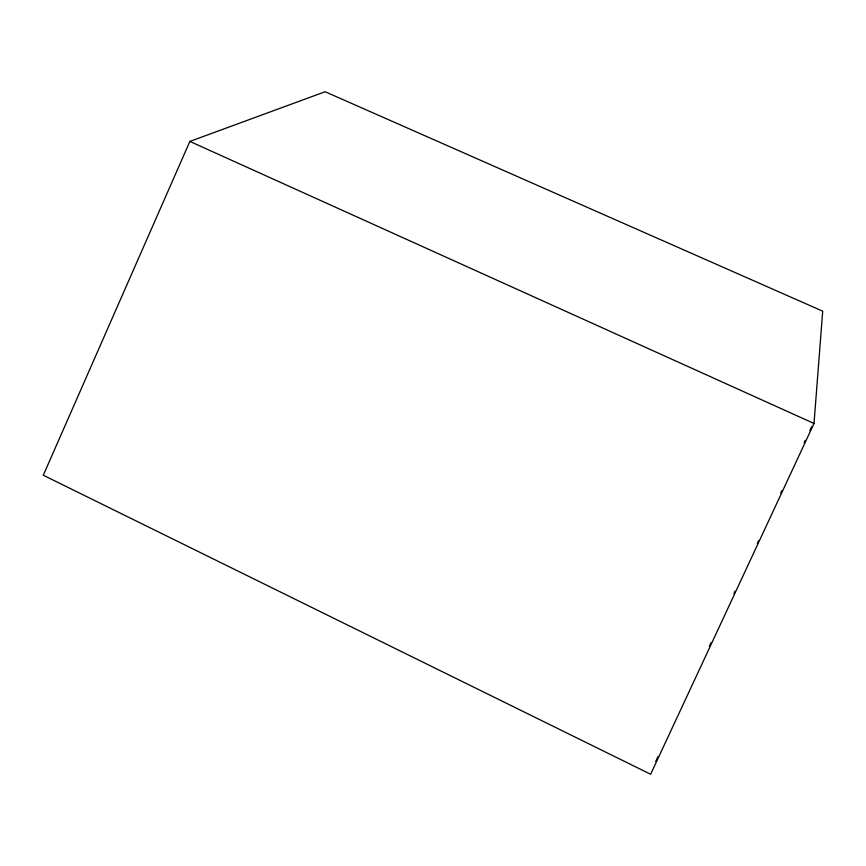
<?xml version="1.0" encoding="UTF-8"?>
<svg xmlns="http://www.w3.org/2000/svg" width="866" height="866" viewBox="0 0 866 866"><rect width="100%" height="100%" fill="white"/><g stroke="black" fill="none" stroke-linecap="round" stroke-linejoin="round"><path stroke-width="1.3" d="M814.008 423.474L822.7 311.175L325.14 91.742L189.86 141.418L43.3 475.239L650.637 774.258L814.008 423.474L189.86 141.418M655.746 761.441L658.03 756.538M709.406 646.231L711.116 642.561M733.946 593.535L735.093 591.088M757.349 543.285L758.486 540.839M780.753 493.035L781.89 490.589M804.157 442.786L805.293 440.339M809.862 430.532L811.572 426.862"/></g></svg>
